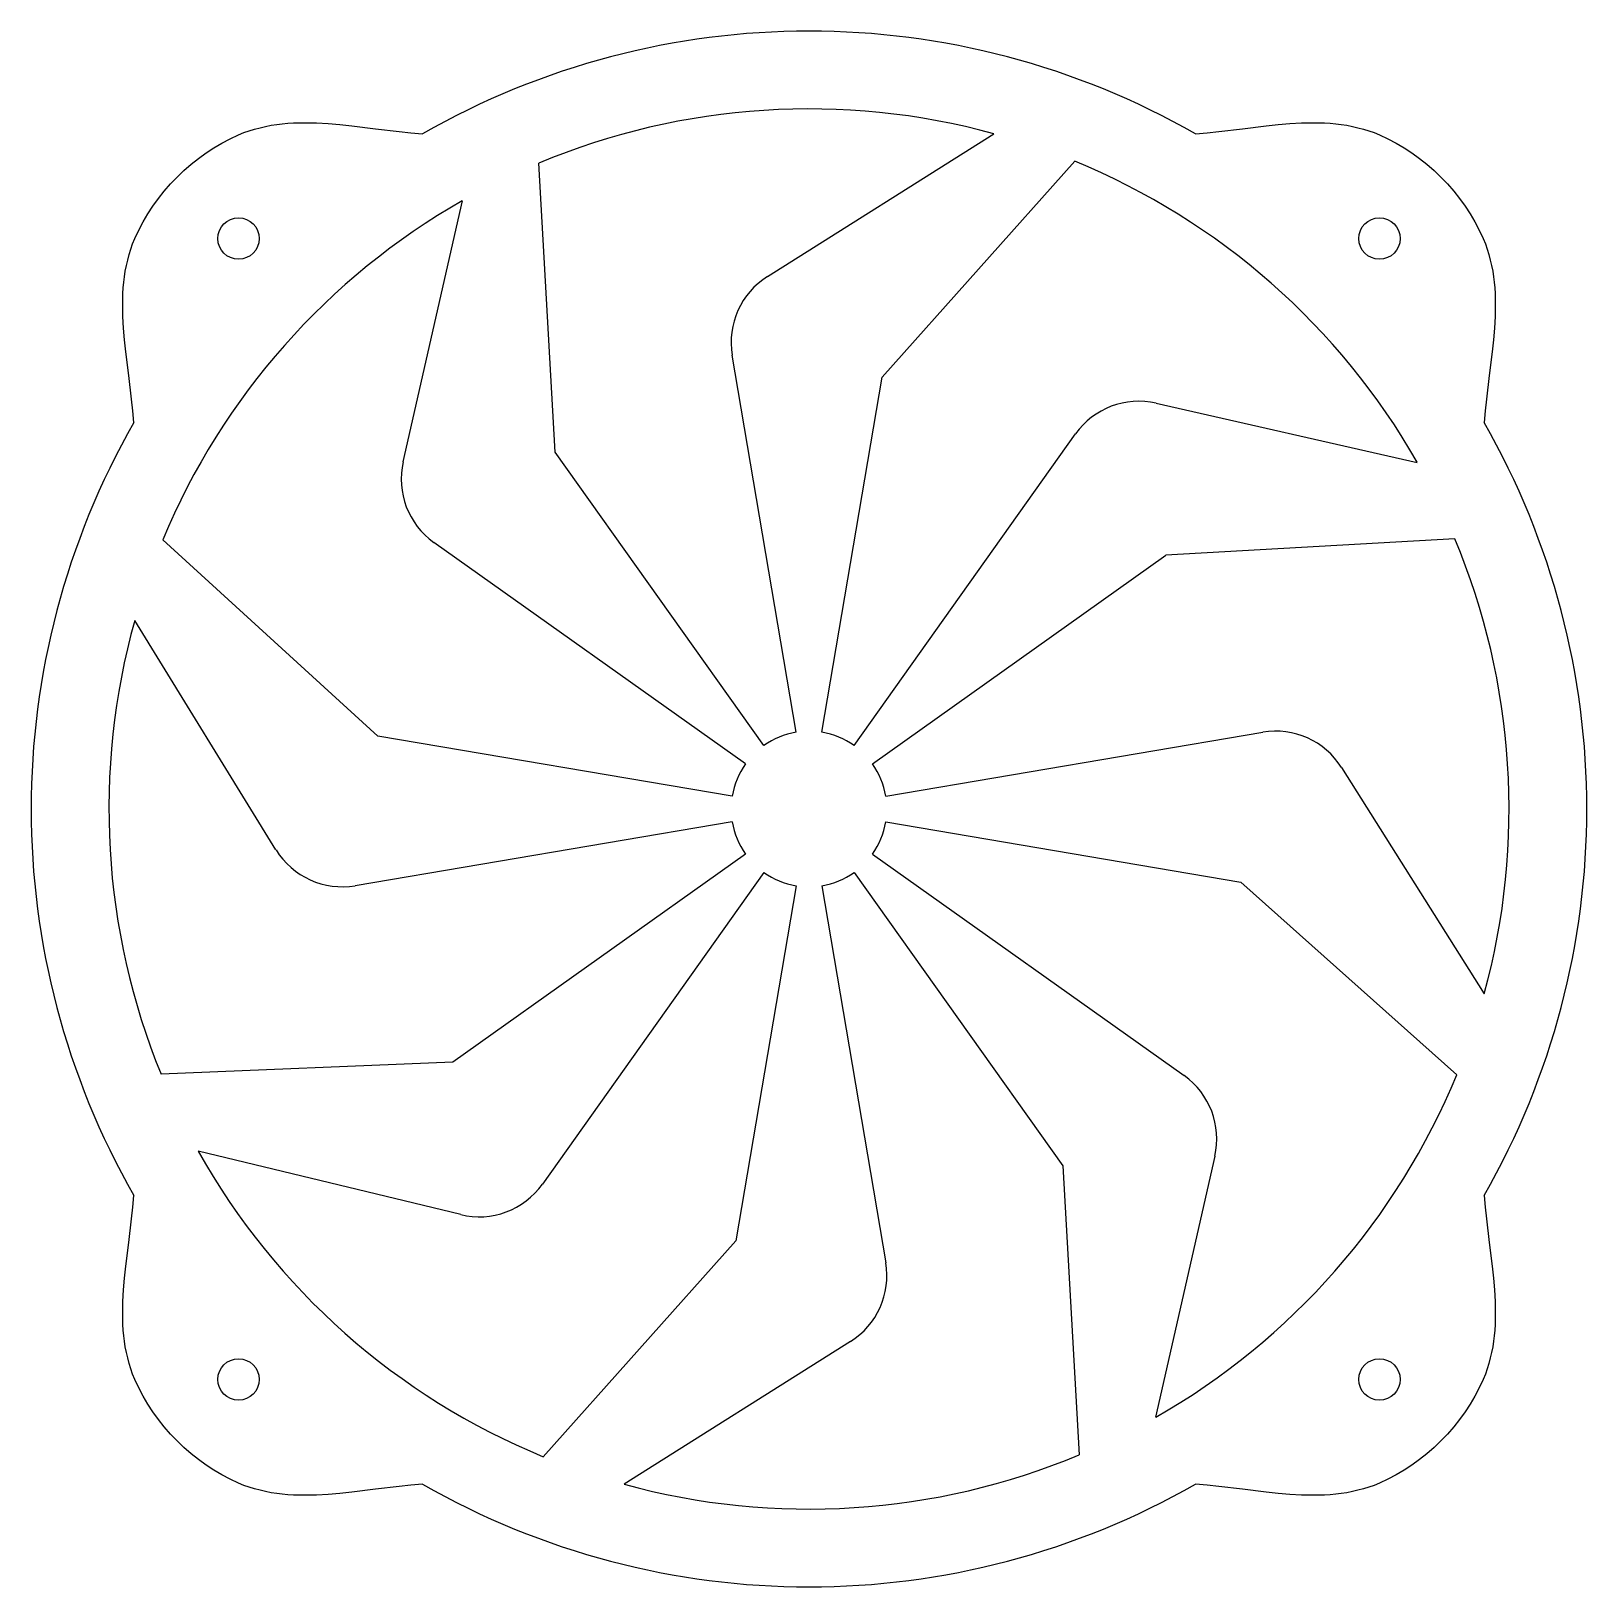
# Model space of a CAD drawing. Header units: millimetres. Extents: x 0 to 150, y 0 to 150.
import ezdxf

# ---------------------------------------------------------------- set-up
doc = ezdxf.new("R2010")
doc.units = ezdxf.units.MM
doc.header["$LTSCALE"] = 10
doc.layers.get('0').update_dxf_attribs({"linetype": 'CONTINUOUS'})

msp = doc.modelspace()

# ---------------------------------------------------------------- linework, layer by layer
at = {"linetype": 'CONTINUOUS'}
for p, q in [((71, 126.35), (92.83, 140.1)), ((50.54, 109.4), (48.95, 137.27)), ((100.62, 137.45), (82.04, 116.62)), ((35.87, 108.48), (41.58, 133.64)), ((73.75, 82.4), (67.6, 118.75)), ((76.25, 82.4), (82.04, 116.62)), ((108.48, 114.13), (133.64, 108.42)), ((79.35, 81.11), (100.71, 111.17)), ((70.65, 81.11), (50.54, 109.4)), ((33.43, 82.03), (12.69, 100.96)), ((68.89, 79.35), (38.83, 100.71)), ((137.27, 101.05), (109.4, 99.46)), ((81.11, 79.35), (109.4, 99.46)), ((23.61, 71.07), (9.99, 93.18)), ((67.6, 76.25), (33.43, 82.03)), ((82.4, 76.25), (118.75, 82.4)), ((126.35, 79), (140.1, 57.17)), ((67.6, 73.75), (31.25, 67.6)), ((82.4, 73.75), (116.62, 67.96)), ((68.89, 70.65), (40.65, 50.58)), ((81.11, 70.65), (111.17, 49.29)), ((70.65, 68.89), (49.29, 38.83)), ((73.75, 67.6), (67.96, 33.38)), ((76.25, 67.6), (82.4, 31.25)), ((79.35, 68.89), (99.46, 40.6)), ((116.62, 67.96), (137.45, 49.38)), ((40.65, 50.58), (12.53, 49.44)), ((41.42, 35.89), (16.11, 42.01)), ((99.46, 40.6), (101.05, 12.73)), ((114.13, 41.52), (108.42, 16.36)), ((67.96, 33.38), (49.38, 12.55)), ((79, 23.65), (57.17, 9.9))]:
    msp.add_line(p, q, dxfattribs=at)
for points in [[(9.91, 112.26), (9.81, 113.39), (9.69, 114.53), (9.41, 116.8), (9.13, 119.08), (9.01, 120.22), (8.91, 121.35), (8.85, 122.47), (8.83, 123.58), (8.85, 124.69), (8.89, 125.24), (8.94, 125.78), (9, 126.32), (9.08, 126.86), (9.19, 127.39), (9.31, 127.92), (9.45, 128.45), (9.61, 128.97), (9.79, 129.49), (10, 130), (10.37, 130.81), (10.79, 131.6), (11.24, 132.37), (11.74, 133.13), (12.27, 133.86), (12.84, 134.57), (13.44, 135.26), (14.08, 135.92), (14.74, 136.56), (15.43, 137.16), (16.14, 137.73), (16.87, 138.26), (17.63, 138.76), (18.4, 139.21), (19.19, 139.63), (20, 140), (20.51, 140.21), (21.03, 140.39), (21.55, 140.55), (22.08, 140.69), (22.61, 140.81), (23.14, 140.92), (23.68, 141), (24.22, 141.06), (24.76, 141.11), (25.31, 141.15), (26.42, 141.17), (27.53, 141.15), (28.65, 141.09), (29.78, 140.99), (30.92, 140.87), (33.2, 140.59), (35.47, 140.31), (36.61, 140.19), (37.74, 140.09)], [(112.26, 140.09), (113.39, 140.19), (114.53, 140.31), (116.8, 140.59), (119.08, 140.87), (120.22, 140.99), (121.35, 141.09), (122.47, 141.15), (123.58, 141.17), (124.69, 141.15), (125.24, 141.11), (125.78, 141.06), (126.32, 141), (126.86, 140.92), (127.39, 140.81), (127.92, 140.69), (128.45, 140.55), (128.97, 140.39), (129.49, 140.21), (130, 140), (130.81, 139.63), (131.6, 139.21), (132.37, 138.76), (133.13, 138.26), (133.86, 137.73), (134.57, 137.16), (135.26, 136.56), (135.92, 135.92), (136.56, 135.26), (137.16, 134.57), (137.73, 133.86), (138.26, 133.13), (138.76, 132.37), (139.21, 131.6), (139.63, 130.81), (140, 130), (140.21, 129.49), (140.39, 128.97), (140.55, 128.45), (140.69, 127.92), (140.81, 127.39), (140.92, 126.86), (141, 126.32), (141.06, 125.78), (141.11, 125.24), (141.15, 124.69), (141.17, 123.58), (141.15, 122.47), (141.09, 121.35), (140.99, 120.22), (140.87, 119.08), (140.59, 116.8), (140.31, 114.53), (140.19, 113.39), (140.09, 112.26)], [(37.74, 9.91), (36.61, 9.81), (35.47, 9.69), (33.2, 9.41), (30.92, 9.13), (29.78, 9.01), (28.65, 8.91), (27.53, 8.85), (26.42, 8.83), (25.31, 8.85), (24.76, 8.89), (24.22, 8.94), (23.68, 9), (23.14, 9.08), (22.61, 9.19), (22.08, 9.31), (21.55, 9.45), (21.03, 9.61), (20.51, 9.79), (20, 10), (19.19, 10.37), (18.4, 10.79), (17.63, 11.24), (16.87, 11.74), (16.14, 12.27), (15.43, 12.84), (14.74, 13.44), (14.08, 14.08), (13.44, 14.74), (12.84, 15.43), (12.27, 16.14), (11.74, 16.87), (11.24, 17.63), (10.79, 18.4), (10.37, 19.19), (10, 20), (9.79, 20.51), (9.61, 21.03), (9.45, 21.55), (9.31, 22.08), (9.19, 22.61), (9.08, 23.14), (9, 23.68), (8.94, 24.22), (8.89, 24.76), (8.85, 25.31), (8.83, 26.42), (8.85, 27.53), (8.91, 28.65), (9.01, 29.78), (9.13, 30.92), (9.41, 33.2), (9.69, 35.47), (9.81, 36.61), (9.91, 37.74)], [(140.09, 37.74), (140.19, 36.61), (140.31, 35.47), (140.59, 33.2), (140.87, 30.92), (140.99, 29.78), (141.09, 28.65), (141.15, 27.53), (141.17, 26.42), (141.15, 25.31), (141.11, 24.76), (141.06, 24.22), (141, 23.68), (140.92, 23.14), (140.81, 22.61), (140.69, 22.08), (140.55, 21.55), (140.39, 21.03), (140.21, 20.51), (140, 20), (139.63, 19.19), (139.21, 18.4), (138.76, 17.63), (138.26, 16.87), (137.73, 16.14), (137.16, 15.43), (136.56, 14.74), (135.92, 14.08), (135.26, 13.44), (134.57, 12.84), (133.86, 12.27), (133.13, 11.74), (132.37, 11.24), (131.6, 10.79), (130.81, 10.37), (130, 10), (129.49, 9.79), (128.97, 9.61), (128.45, 9.45), (127.92, 9.31), (127.39, 9.19), (126.86, 9.08), (126.32, 9), (125.78, 8.94), (125.24, 8.89), (124.69, 8.85), (123.58, 8.83), (122.47, 8.85), (121.35, 8.91), (120.22, 9.01), (119.08, 9.13), (116.8, 9.41), (114.53, 9.69), (113.39, 9.81), (112.26, 9.91)]]:
    msp.add_lwpolyline(points, dxfattribs=at)
for centre in [(20, 130), (130, 130), (20, 20), (130, 20)]:
    msp.add_circle(centre, 2, dxfattribs=at)
for centre, radius, start, end in [((75, 75), 75, 60.2096, 119.7904), ((75, 75), 67.5, 74.6813, 112.6982), ((75, 75), 67.5, 29.6813, 67.6982), ((75, 75), 67.5, 119.6813, 157.3775), ((75, 120), 7.5, 122.2164, 189.5941), ((106.82, 106.82), 7.5, 77.2164, 144.5941), ((75, 75), 75, 150.2096, 209.7904), ((75, 75), 75, 330.2096, 29.7904), ((43.18, 106.82), 7.5, 167.2164, 234.5941), ((75, 75), 67.5, 344.6813, 22.6982), ((75, 75), 67.5, 164.377, 202.2485), ((75, 75), 7.5, 99.5941, 125.4059), ((75, 75), 7.5, 54.5941, 80.4059), ((120, 75), 7.5, 32.2164, 99.5941), ((75, 75), 7.5, 144.5941, 170.4059), ((75, 75), 7.5, 9.5941, 35.4059), ((75, 75), 7.5, 189.5941, 215.4059), ((75, 75), 7.5, 324.5941, 350.4059), ((30, 75), 7.5, 211.6324, 279.5941), ((75, 75), 7.5, 234.5941, 260.4059), ((75, 75), 7.5, 279.5941, 305.4059), ((75, 75), 67.5, 299.6813, 337.6982), ((106.82, 43.18), 7.5, 347.2164, 54.5941), ((75, 75), 67.5, 209.2545, 247.6982), ((43.18, 43.18), 7.5, 256.3991, 324.5941), ((75, 30), 7.5, 302.2164, 9.5941), ((75, 75), 67.5, 254.6813, 292.6982), ((75, 75), 75, 240.2096, 299.7904)]:
    msp.add_arc(centre, radius, start, end, dxfattribs=at)

doc.saveas('drawing.dxf')
